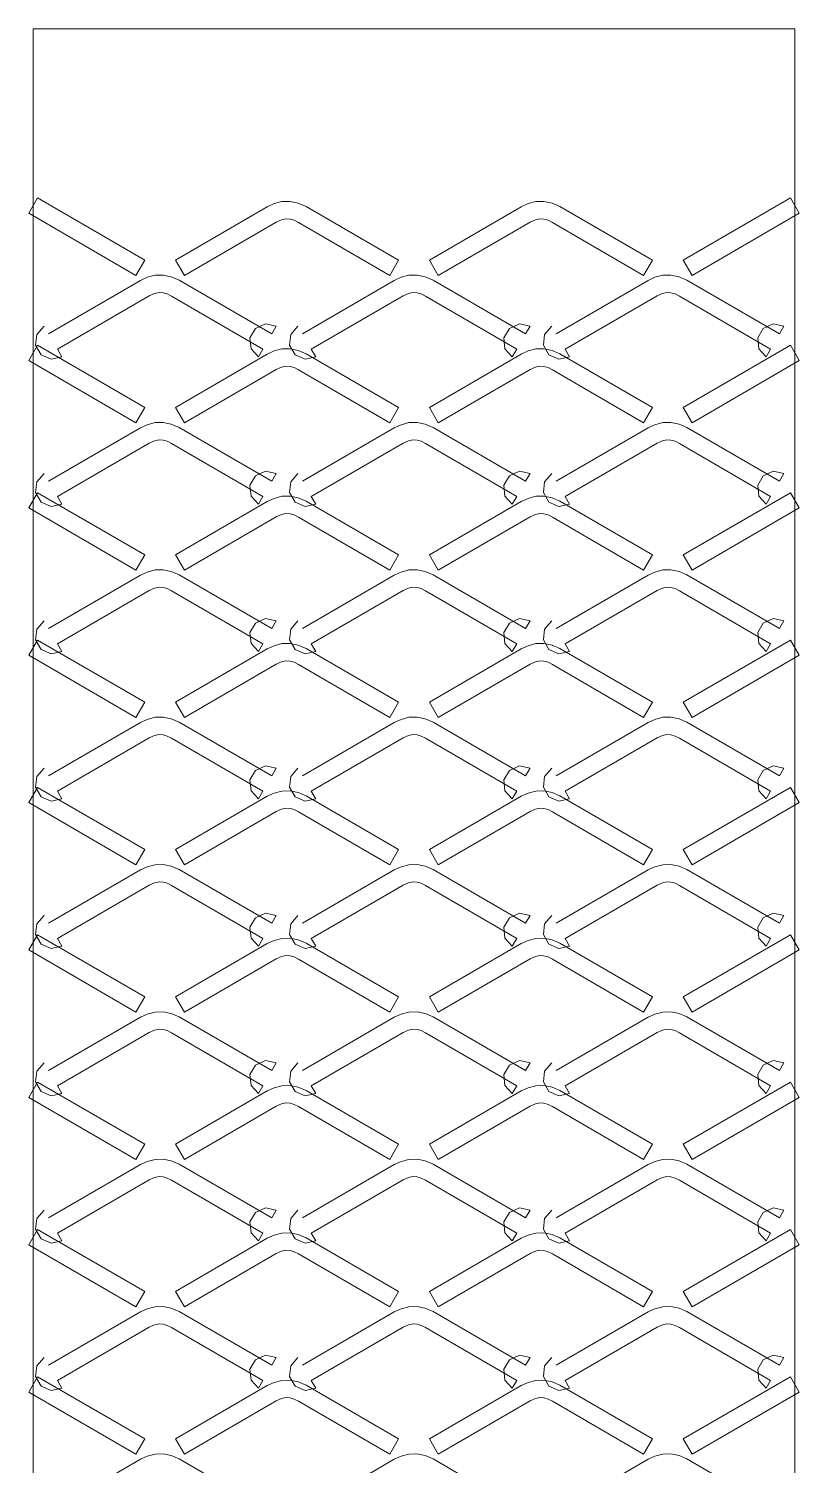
# Model space of a CAD drawing. Header units: metres. Extents: x 0 to 22, y 0 to 162.
# Drawn here: x -0.13 to 21.67, y 121.4 to 162 of the extents above; entities that cross this region are included whole.
import ezdxf

# ---------------------------------------------------------------- set-up
doc = ezdxf.new("R2010")
doc.units = ezdxf.units.M
doc.layers.add('TOP', color=1, linetype='Continuous', lineweight=0)

msp = doc.modelspace()

# ---------------------------------------------------------------- linework, layer by layer
at = {"layer": 'TOP'}
for p, q in [((-0.126, 156.784), (0.126, 157.216)), ((0.126, 157.216), (3.155, 155.457)), ((18.385, 155.457), (21.414, 157.216)), ((21.414, 157.216), (21.666, 156.784)), ((2.904, 155.025), (-0.126, 156.784)), ((4.025, 155.457), (6.622, 156.965)), ((6.622, 156.965), (6.815, 157.056)), ((6.815, 157.056), (7.037, 157.113)), ((7.037, 157.113), (7.266, 157.119)), ((7.266, 157.119), (7.496, 157.073)), ((7.496, 157.073), (7.718, 156.976)), ((7.718, 156.976), (10.335, 155.457)), ((11.205, 155.457), (13.802, 156.965)), ((13.802, 156.965), (13.995, 157.056)), ((13.995, 157.056), (14.217, 157.113)), ((14.217, 157.113), (14.446, 157.119)), ((14.446, 157.119), (14.676, 157.073)), ((14.676, 157.073), (14.898, 156.976)), ((14.898, 156.976), (17.515, 155.457)), ((21.666, 156.784), (18.636, 155.025)), ((6.873, 156.533), (4.276, 155.025)), ((7.026, 156.603), (6.873, 156.533)), ((7.15, 156.626), (7.026, 156.603)), ((7.266, 156.619), (7.15, 156.626)), ((7.383, 156.586), (7.266, 156.619)), ((7.507, 156.522), (7.383, 156.586)), ((10.084, 155.025), (7.507, 156.522)), ((14.053, 156.533), (11.456, 155.025)), ((14.206, 156.603), (14.053, 156.533)), ((14.33, 156.626), (14.206, 156.603)), ((14.446, 156.619), (14.33, 156.626)), ((14.563, 156.586), (14.446, 156.619)), ((14.687, 156.522), (14.563, 156.586)), ((17.264, 155.025), (14.687, 156.522)), ((3.155, 155.457), (2.904, 155.025)), ((4.276, 155.025), (4.025, 155.457)), ((10.335, 155.457), (10.084, 155.025)), ((11.456, 155.025), (11.205, 155.457)), ((17.515, 155.457), (17.264, 155.025)), ((18.636, 155.025), (18.385, 155.457)), ((0.435, 153.375), (3.032, 154.883)), ((3.032, 154.883), (3.225, 154.974)), ((3.225, 154.974), (3.447, 155.031)), ((3.447, 155.031), (3.676, 155.037)), ((3.676, 155.037), (3.906, 154.991)), ((3.906, 154.991), (4.128, 154.894)), ((4.128, 154.894), (6.745, 153.375)), ((7.615, 153.375), (10.212, 154.883)), ((10.212, 154.883), (10.405, 154.974)), ((10.405, 154.974), (10.627, 155.031)), ((10.627, 155.031), (10.856, 155.037)), ((10.856, 155.037), (11.086, 154.991)), ((11.086, 154.991), (11.308, 154.894)), ((11.308, 154.894), (13.925, 153.375)), ((14.795, 153.375), (17.392, 154.883)), ((17.392, 154.883), (17.585, 154.974)), ((17.585, 154.974), (17.807, 155.031)), ((17.807, 155.031), (18.036, 155.037)), ((18.036, 155.037), (18.266, 154.991)), ((18.266, 154.991), (18.488, 154.894)), ((18.488, 154.894), (21.105, 153.375)), ((3.283, 154.451), (0.686, 152.943)), ((3.436, 154.52), (3.283, 154.451)), ((3.56, 154.544), (3.436, 154.52)), ((3.676, 154.537), (3.56, 154.544)), ((3.793, 154.504), (3.676, 154.537)), ((3.917, 154.44), (3.793, 154.504)), ((6.494, 152.943), (3.917, 154.44)), ((10.463, 154.451), (7.866, 152.943)), ((10.616, 154.52), (10.463, 154.451)), ((10.74, 154.544), (10.616, 154.52)), ((10.856, 154.537), (10.74, 154.544)), ((10.973, 154.504), (10.856, 154.537)), ((11.097, 154.44), (10.973, 154.504)), ((13.674, 152.943), (11.097, 154.44)), ((17.643, 154.451), (15.046, 152.943)), ((17.796, 154.52), (17.643, 154.451)), ((17.92, 154.544), (17.796, 154.52)), ((18.036, 154.537), (17.92, 154.544)), ((18.153, 154.504), (18.036, 154.537)), ((18.277, 154.44), (18.153, 154.504)), ((20.854, 152.943), (18.277, 154.44)), ((0.103, 153.361), (0.309, 153.591)), ((6.286, 153.531), (6.131, 153.264)), ((6.569, 153.656), (6.286, 153.531)), ((6.871, 153.591), (6.569, 153.656)), ((6.745, 153.375), (6.871, 153.591)), ((7.283, 153.361), (7.489, 153.591)), ((13.466, 153.531), (13.311, 153.264)), ((13.749, 153.656), (13.466, 153.531)), ((14.051, 153.591), (13.749, 153.656)), ((13.925, 153.375), (14.051, 153.591)), ((14.463, 153.361), (14.669, 153.591)), ((20.646, 153.531), (20.491, 153.264)), ((20.929, 153.656), (20.646, 153.531)), ((21.231, 153.591), (20.929, 153.656)), ((21.105, 153.375), (21.231, 153.591)), ((0.071, 153.054), (0.103, 153.361)), ((6.131, 153.264), (6.163, 152.957)), ((7.251, 153.054), (7.283, 153.361)), ((13.311, 153.264), (13.343, 152.957)), ((14.431, 153.054), (14.463, 153.361)), ((20.491, 153.264), (20.523, 152.957)), ((-0.126, 152.619), (0.126, 153.052)), ((0.226, 152.787), (0.071, 153.054)), ((0.126, 153.052), (3.155, 151.293)), ((0.509, 152.662), (0.226, 152.787)), ((0.811, 152.727), (0.509, 152.662)), ((0.686, 152.943), (0.811, 152.727)), ((4.025, 151.293), (6.622, 152.801)), ((6.163, 152.957), (6.369, 152.727)), ((6.369, 152.727), (6.494, 152.943)), ((6.622, 152.801), (6.815, 152.892)), ((6.815, 152.892), (7.037, 152.949)), ((7.037, 152.949), (7.266, 152.955)), ((7.406, 152.787), (7.251, 153.054)), ((7.266, 152.955), (7.496, 152.908)), ((7.689, 152.662), (7.406, 152.787)), ((7.496, 152.908), (7.718, 152.811)), ((7.991, 152.727), (7.689, 152.662)), ((7.718, 152.811), (10.335, 151.293)), ((7.866, 152.943), (7.991, 152.727)), ((11.205, 151.293), (13.802, 152.801)), ((13.343, 152.957), (13.549, 152.727)), ((13.549, 152.727), (13.674, 152.943)), ((13.802, 152.801), (13.995, 152.892)), ((13.995, 152.892), (14.217, 152.949)), ((14.217, 152.949), (14.446, 152.955)), ((14.586, 152.787), (14.431, 153.054)), ((14.446, 152.955), (14.676, 152.908)), ((14.869, 152.662), (14.586, 152.787)), ((14.676, 152.908), (14.898, 152.811)), ((15.171, 152.727), (14.869, 152.662)), ((14.898, 152.811), (17.515, 151.293)), ((15.046, 152.943), (15.171, 152.727)), ((18.385, 151.293), (21.414, 153.052)), ((20.523, 152.957), (20.729, 152.727)), ((20.729, 152.727), (20.854, 152.943)), ((21.414, 153.052), (21.666, 152.619)), ((2.904, 150.861), (-0.126, 152.619)), ((6.873, 152.368), (4.276, 150.861)), ((7.026, 152.438), (6.873, 152.368)), ((7.15, 152.462), (7.026, 152.438)), ((7.266, 152.455), (7.15, 152.462)), ((7.383, 152.421), (7.266, 152.455)), ((7.507, 152.358), (7.383, 152.421)), ((10.084, 150.861), (7.507, 152.358)), ((14.053, 152.368), (11.456, 150.861)), ((14.206, 152.438), (14.053, 152.368)), ((14.33, 152.462), (14.206, 152.438)), ((14.446, 152.455), (14.33, 152.462)), ((14.563, 152.421), (14.446, 152.455)), ((14.687, 152.358), (14.563, 152.421)), ((17.264, 150.861), (14.687, 152.358)), ((21.666, 152.619), (18.636, 150.861)), ((3.155, 151.293), (2.904, 150.861)), ((4.276, 150.861), (4.025, 151.293)), ((10.335, 151.293), (10.084, 150.861)), ((11.456, 150.861), (11.205, 151.293)), ((17.515, 151.293), (17.264, 150.861)), ((18.636, 150.861), (18.385, 151.293)), ((0.435, 149.211), (3.032, 150.719)), ((3.032, 150.719), (3.225, 150.809)), ((3.225, 150.809), (3.447, 150.866)), ((3.447, 150.866), (3.676, 150.873)), ((3.676, 150.873), (3.906, 150.826)), ((3.906, 150.826), (4.128, 150.729)), ((4.128, 150.729), (6.745, 149.211)), ((7.615, 149.211), (10.212, 150.719)), ((10.212, 150.719), (10.405, 150.809)), ((10.405, 150.809), (10.627, 150.866)), ((10.627, 150.866), (10.856, 150.873)), ((10.856, 150.873), (11.086, 150.826)), ((11.086, 150.826), (11.308, 150.729)), ((11.308, 150.729), (13.925, 149.211)), ((14.795, 149.211), (17.392, 150.719)), ((17.392, 150.719), (17.585, 150.809)), ((17.585, 150.809), (17.807, 150.866)), ((17.807, 150.866), (18.036, 150.873)), ((18.036, 150.873), (18.266, 150.826)), ((18.266, 150.826), (18.488, 150.729)), ((18.488, 150.729), (21.105, 149.211)), ((3.283, 150.286), (0.686, 148.778)), ((3.436, 150.356), (3.283, 150.286)), ((3.56, 150.379), (3.436, 150.356)), ((3.676, 150.373), (3.56, 150.379)), ((3.793, 150.339), (3.676, 150.373)), ((3.917, 150.276), (3.793, 150.339)), ((6.494, 148.778), (3.917, 150.276)), ((10.463, 150.286), (7.866, 148.778)), ((10.616, 150.356), (10.463, 150.286)), ((10.74, 150.379), (10.616, 150.356)), ((10.856, 150.373), (10.74, 150.379)), ((10.973, 150.339), (10.856, 150.373)), ((11.097, 150.276), (10.973, 150.339)), ((13.674, 148.778), (11.097, 150.276)), ((17.643, 150.286), (15.046, 148.778)), ((17.796, 150.356), (17.643, 150.286)), ((17.92, 150.379), (17.796, 150.356)), ((18.036, 150.373), (17.92, 150.379)), ((18.153, 150.339), (18.036, 150.373)), ((18.277, 150.276), (18.153, 150.339)), ((20.854, 148.778), (18.277, 150.276)), ((0.103, 149.197), (0.309, 149.427)), ((6.569, 149.492), (6.286, 149.367)), ((6.871, 149.427), (6.569, 149.492)), ((6.745, 149.211), (6.871, 149.427)), ((7.283, 149.197), (7.489, 149.427)), ((13.749, 149.492), (13.466, 149.367)), ((14.051, 149.427), (13.749, 149.492)), ((13.925, 149.211), (14.051, 149.427)), ((14.463, 149.197), (14.669, 149.427)), ((20.929, 149.492), (20.646, 149.367)), ((21.231, 149.427), (20.929, 149.492)), ((21.105, 149.211), (21.231, 149.427)), ((0.071, 148.889), (0.103, 149.197)), ((6.286, 149.367), (6.131, 149.1)), ((6.131, 149.1), (6.163, 148.792)), ((7.251, 148.889), (7.283, 149.197)), ((13.466, 149.367), (13.311, 149.1)), ((13.311, 149.1), (13.343, 148.792)), ((14.431, 148.889), (14.463, 149.197)), ((20.646, 149.367), (20.491, 149.1)), ((20.491, 149.1), (20.523, 148.792)), ((-0.126, 148.455), (0.126, 148.887)), ((0.226, 148.622), (0.071, 148.889)), ((0.126, 148.887), (3.155, 147.129)), ((0.509, 148.497), (0.226, 148.622)), ((0.686, 148.778), (0.811, 148.562)), ((4.025, 147.129), (6.622, 148.636)), ((6.163, 148.792), (6.369, 148.562)), ((6.369, 148.562), (6.494, 148.778)), ((6.622, 148.636), (6.815, 148.727)), ((6.815, 148.727), (7.037, 148.784)), ((7.037, 148.784), (7.266, 148.791)), ((7.406, 148.622), (7.251, 148.889)), ((7.266, 148.791), (7.496, 148.744)), ((7.689, 148.497), (7.406, 148.622)), ((7.496, 148.744), (7.718, 148.647)), ((7.718, 148.647), (10.335, 147.129)), ((7.866, 148.778), (7.991, 148.562)), ((11.205, 147.129), (13.802, 148.636)), ((13.343, 148.792), (13.549, 148.562)), ((13.549, 148.562), (13.674, 148.778)), ((13.802, 148.636), (13.995, 148.727)), ((13.995, 148.727), (14.217, 148.784)), ((14.217, 148.784), (14.446, 148.791)), ((14.586, 148.622), (14.431, 148.889)), ((14.446, 148.791), (14.676, 148.744)), ((14.869, 148.497), (14.586, 148.622)), ((14.676, 148.744), (14.898, 148.647)), ((14.898, 148.647), (17.515, 147.129)), ((15.046, 148.778), (15.171, 148.562)), ((18.385, 147.129), (21.414, 148.887)), ((20.523, 148.792), (20.729, 148.562)), ((20.729, 148.562), (20.854, 148.778)), ((21.414, 148.887), (21.666, 148.455)), ((2.904, 146.696), (-0.126, 148.455)), ((0.811, 148.562), (0.509, 148.497)), ((6.873, 148.204), (4.276, 146.696)), ((7.026, 148.274), (6.873, 148.204)), ((7.15, 148.297), (7.026, 148.274)), ((7.266, 148.291), (7.15, 148.297)), ((7.383, 148.257), (7.266, 148.291)), ((7.507, 148.193), (7.383, 148.257)), ((7.991, 148.562), (7.689, 148.497)), ((14.053, 148.204), (11.456, 146.696)), ((14.206, 148.274), (14.053, 148.204)), ((14.33, 148.297), (14.206, 148.274)), ((14.446, 148.291), (14.33, 148.297)), ((14.563, 148.257), (14.446, 148.291)), ((14.687, 148.193), (14.563, 148.257)), ((15.171, 148.562), (14.869, 148.497)), ((21.666, 148.455), (18.636, 146.696)), ((10.084, 146.696), (7.507, 148.193)), ((17.264, 146.696), (14.687, 148.193)), ((3.155, 147.129), (2.904, 146.696)), ((4.276, 146.696), (4.025, 147.129)), ((10.335, 147.129), (10.084, 146.696)), ((11.456, 146.696), (11.205, 147.129)), ((17.515, 147.129), (17.264, 146.696)), ((18.636, 146.696), (18.385, 147.129)), ((3.032, 146.554), (3.225, 146.645)), ((3.225, 146.645), (3.447, 146.702)), ((3.447, 146.702), (3.676, 146.709)), ((3.676, 146.709), (3.906, 146.662)), ((3.906, 146.662), (4.128, 146.565)), ((10.212, 146.554), (10.405, 146.645)), ((10.405, 146.645), (10.627, 146.702)), ((10.627, 146.702), (10.856, 146.709)), ((10.856, 146.709), (11.086, 146.662)), ((11.086, 146.662), (11.308, 146.565)), ((17.392, 146.554), (17.585, 146.645)), ((17.585, 146.645), (17.807, 146.702)), ((17.807, 146.702), (18.036, 146.709)), ((18.036, 146.709), (18.266, 146.662)), ((18.266, 146.662), (18.488, 146.565)), ((0.435, 145.046), (3.032, 146.554)), ((3.436, 146.192), (3.283, 146.122)), ((3.56, 146.215), (3.436, 146.192)), ((3.676, 146.209), (3.56, 146.215)), ((3.793, 146.175), (3.676, 146.209)), ((3.917, 146.111), (3.793, 146.175)), ((4.128, 146.565), (6.745, 145.046)), ((7.615, 145.046), (10.212, 146.554)), ((10.616, 146.192), (10.463, 146.122)), ((10.74, 146.215), (10.616, 146.192)), ((10.856, 146.209), (10.74, 146.215)), ((10.973, 146.175), (10.856, 146.209)), ((11.097, 146.111), (10.973, 146.175)), ((11.308, 146.565), (13.925, 145.046)), ((14.795, 145.046), (17.392, 146.554)), ((17.796, 146.192), (17.643, 146.122)), ((17.92, 146.215), (17.796, 146.192)), ((18.036, 146.209), (17.92, 146.215)), ((18.153, 146.175), (18.036, 146.209)), ((18.277, 146.111), (18.153, 146.175)), ((18.488, 146.565), (21.105, 145.046)), ((3.283, 146.122), (0.686, 144.614)), ((6.494, 144.614), (3.917, 146.111)), ((10.463, 146.122), (7.866, 144.614)), ((13.674, 144.614), (11.097, 146.111)), ((17.643, 146.122), (15.046, 144.614)), ((20.854, 144.614), (18.277, 146.111)), ((0.071, 144.725), (0.103, 145.032)), ((0.103, 145.032), (0.309, 145.263)), ((6.286, 145.203), (6.131, 144.935)), ((6.569, 145.328), (6.286, 145.203)), ((6.871, 145.263), (6.569, 145.328)), ((6.745, 145.046), (6.871, 145.263)), ((7.251, 144.725), (7.283, 145.032)), ((7.283, 145.032), (7.489, 145.263)), ((13.466, 145.203), (13.311, 144.935)), ((13.749, 145.328), (13.466, 145.203)), ((14.051, 145.263), (13.749, 145.328)), ((13.925, 145.046), (14.051, 145.263)), ((14.431, 144.725), (14.463, 145.032)), ((14.463, 145.032), (14.669, 145.263)), ((20.646, 145.203), (20.491, 144.935)), ((20.929, 145.328), (20.646, 145.203)), ((21.231, 145.263), (20.929, 145.328)), ((21.105, 145.046), (21.231, 145.263)), ((-0.126, 144.291), (0.126, 144.723)), ((0.226, 144.458), (0.071, 144.725)), ((0.126, 144.723), (3.155, 142.964)), ((0.686, 144.614), (0.811, 144.398)), ((6.131, 144.935), (6.163, 144.628)), ((6.163, 144.628), (6.369, 144.398)), ((6.369, 144.398), (6.494, 144.614)), ((6.622, 144.472), (6.815, 144.563)), ((6.815, 144.563), (7.037, 144.62)), ((7.037, 144.62), (7.266, 144.626)), ((7.406, 144.458), (7.251, 144.725)), ((7.266, 144.626), (7.496, 144.58)), ((7.496, 144.58), (7.718, 144.483)), ((7.866, 144.614), (7.991, 144.398)), ((13.311, 144.935), (13.343, 144.628)), ((13.343, 144.628), (13.549, 144.398)), ((13.549, 144.398), (13.674, 144.614)), ((13.802, 144.472), (13.995, 144.563)), ((13.995, 144.563), (14.217, 144.62)), ((14.217, 144.62), (14.446, 144.626)), ((14.586, 144.458), (14.431, 144.725)), ((14.446, 144.626), (14.676, 144.58)), ((14.676, 144.58), (14.898, 144.483)), ((15.046, 144.614), (15.171, 144.398)), ((18.385, 142.964), (21.414, 144.723)), ((20.491, 144.935), (20.523, 144.628)), ((20.523, 144.628), (20.729, 144.398)), ((20.729, 144.398), (20.854, 144.614)), ((21.414, 144.723), (21.666, 144.291)), ((2.904, 142.532), (-0.126, 144.291)), ((0.509, 144.333), (0.226, 144.458)), ((0.811, 144.398), (0.509, 144.333)), ((4.025, 142.964), (6.622, 144.472)), ((7.689, 144.333), (7.406, 144.458)), ((7.991, 144.398), (7.689, 144.333)), ((7.718, 144.483), (10.335, 142.964)), ((11.205, 142.964), (13.802, 144.472)), ((14.869, 144.333), (14.586, 144.458)), ((15.171, 144.398), (14.869, 144.333)), ((14.898, 144.483), (17.515, 142.964)), ((21.666, 144.291), (18.636, 142.532)), ((6.873, 144.04), (4.276, 142.532)), ((7.026, 144.109), (6.873, 144.04)), ((7.15, 144.133), (7.026, 144.109)), ((7.266, 144.126), (7.15, 144.133)), ((7.383, 144.093), (7.266, 144.126)), ((7.507, 144.029), (7.383, 144.093)), ((10.084, 142.532), (7.507, 144.029)), ((14.053, 144.04), (11.456, 142.532)), ((14.206, 144.109), (14.053, 144.04)), ((14.33, 144.133), (14.206, 144.109)), ((14.446, 144.126), (14.33, 144.133)), ((14.563, 144.093), (14.446, 144.126)), ((14.687, 144.029), (14.563, 144.093)), ((17.264, 142.532), (14.687, 144.029)), ((3.155, 142.964), (2.904, 142.532)), ((4.276, 142.532), (4.025, 142.964)), ((10.335, 142.964), (10.084, 142.532)), ((11.456, 142.532), (11.205, 142.964)), ((17.515, 142.964), (17.264, 142.532)), ((18.636, 142.532), (18.385, 142.964)), ((3.225, 142.481), (3.447, 142.538)), ((3.447, 142.538), (3.676, 142.544)), ((3.676, 142.544), (3.906, 142.497)), ((10.405, 142.481), (10.627, 142.538)), ((10.627, 142.538), (10.856, 142.544)), ((10.856, 142.544), (11.086, 142.497)), ((17.585, 142.481), (17.807, 142.538)), ((17.807, 142.538), (18.036, 142.544)), ((18.036, 142.544), (18.266, 142.497)), ((0.435, 140.882), (3.032, 142.39)), ((3.032, 142.39), (3.225, 142.481)), ((3.906, 142.497), (4.128, 142.4)), ((4.128, 142.4), (6.745, 140.882)), ((7.615, 140.882), (10.212, 142.39)), ((10.212, 142.39), (10.405, 142.481)), ((11.086, 142.497), (11.308, 142.4)), ((11.308, 142.4), (13.925, 140.882)), ((14.795, 140.882), (17.392, 142.39)), ((17.392, 142.39), (17.585, 142.481)), ((18.266, 142.497), (18.488, 142.4)), ((18.488, 142.4), (21.105, 140.882)), ((3.283, 141.957), (0.686, 140.45)), ((3.436, 142.027), (3.283, 141.957)), ((3.56, 142.051), (3.436, 142.027)), ((3.676, 142.044), (3.56, 142.051)), ((3.793, 142.01), (3.676, 142.044)), ((3.917, 141.947), (3.793, 142.01)), ((6.494, 140.45), (3.917, 141.947)), ((10.463, 141.957), (7.866, 140.45)), ((10.616, 142.027), (10.463, 141.957)), ((10.74, 142.051), (10.616, 142.027)), ((10.856, 142.044), (10.74, 142.051)), ((10.973, 142.01), (10.856, 142.044)), ((11.097, 141.947), (10.973, 142.01)), ((13.674, 140.45), (11.097, 141.947)), ((17.643, 141.957), (15.046, 140.45)), ((17.796, 142.027), (17.643, 141.957)), ((17.92, 142.051), (17.796, 142.027)), ((18.036, 142.044), (17.92, 142.051)), ((18.153, 142.01), (18.036, 142.044)), ((18.277, 141.947), (18.153, 142.01)), ((20.854, 140.45), (18.277, 141.947)), ((0.103, 140.868), (0.309, 141.098)), ((6.286, 141.038), (6.131, 140.771)), ((6.569, 141.163), (6.286, 141.038)), ((6.871, 141.098), (6.569, 141.163)), ((6.745, 140.882), (6.871, 141.098)), ((7.283, 140.868), (7.489, 141.098)), ((13.466, 141.038), (13.311, 140.771)), ((13.749, 141.163), (13.466, 141.038)), ((14.051, 141.098), (13.749, 141.163)), ((13.925, 140.882), (14.051, 141.098)), ((14.463, 140.868), (14.669, 141.098)), ((20.646, 141.038), (20.491, 140.771)), ((20.929, 141.163), (20.646, 141.038)), ((21.231, 141.098), (20.929, 141.163)), ((21.105, 140.882), (21.231, 141.098)), ((-0.126, 140.126), (0.126, 140.559)), ((0.071, 140.561), (0.103, 140.868)), ((0.226, 140.293), (0.071, 140.561)), ((0.126, 140.559), (3.155, 138.8)), ((6.131, 140.771), (6.163, 140.464)), ((7.251, 140.561), (7.283, 140.868)), ((7.406, 140.293), (7.251, 140.561)), ((13.311, 140.771), (13.343, 140.464)), ((14.431, 140.561), (14.463, 140.868)), ((14.586, 140.293), (14.431, 140.561)), ((18.385, 138.8), (21.414, 140.559)), ((20.491, 140.771), (20.523, 140.464)), ((21.414, 140.559), (21.666, 140.126)), ((2.904, 138.367), (-0.126, 140.126)), ((0.509, 140.168), (0.226, 140.293)), ((0.811, 140.233), (0.509, 140.168)), ((0.686, 140.45), (0.811, 140.233)), ((4.025, 138.8), (6.622, 140.308)), ((6.163, 140.464), (6.369, 140.233)), ((6.369, 140.233), (6.494, 140.45)), ((6.622, 140.308), (6.815, 140.399)), ((6.815, 140.399), (7.037, 140.455)), ((7.037, 140.455), (7.266, 140.462)), ((7.266, 140.462), (7.496, 140.415)), ((7.689, 140.168), (7.406, 140.293)), ((7.496, 140.415), (7.718, 140.318)), ((7.991, 140.233), (7.689, 140.168)), ((7.718, 140.318), (10.335, 138.8)), ((7.866, 140.45), (7.991, 140.233)), ((11.205, 138.8), (13.802, 140.308)), ((13.343, 140.464), (13.549, 140.233)), ((13.549, 140.233), (13.674, 140.45)), ((13.802, 140.308), (13.995, 140.399)), ((13.995, 140.399), (14.217, 140.455)), ((14.217, 140.455), (14.446, 140.462)), ((14.446, 140.462), (14.676, 140.415)), ((14.869, 140.168), (14.586, 140.293)), ((14.676, 140.415), (14.898, 140.318)), ((15.171, 140.233), (14.869, 140.168)), ((14.898, 140.318), (17.515, 138.8)), ((15.046, 140.45), (15.171, 140.233)), ((21.666, 140.126), (18.636, 138.367)), ((20.523, 140.464), (20.729, 140.233)), ((20.729, 140.233), (20.854, 140.45)), ((6.873, 139.875), (4.276, 138.367)), ((7.026, 139.945), (6.873, 139.875)), ((7.15, 139.968), (7.026, 139.945)), ((7.266, 139.962), (7.15, 139.968)), ((7.383, 139.928), (7.266, 139.962)), ((7.507, 139.865), (7.383, 139.928)), ((10.084, 138.367), (7.507, 139.865)), ((14.053, 139.875), (11.456, 138.367)), ((14.206, 139.945), (14.053, 139.875)), ((14.33, 139.968), (14.206, 139.945)), ((14.446, 139.962), (14.33, 139.968)), ((14.563, 139.928), (14.446, 139.962)), ((14.687, 139.865), (14.563, 139.928)), ((17.264, 138.367), (14.687, 139.865)), ((3.155, 138.8), (2.904, 138.367)), ((4.276, 138.367), (4.025, 138.8)), ((10.335, 138.8), (10.084, 138.367)), ((11.456, 138.367), (11.205, 138.8)), ((17.515, 138.8), (17.264, 138.367)), ((18.636, 138.367), (18.385, 138.8)), ((0.435, 136.718), (3.032, 138.225)), ((3.032, 138.225), (3.225, 138.316)), ((3.225, 138.316), (3.447, 138.373)), ((3.447, 138.373), (3.676, 138.38)), ((3.676, 138.38), (3.906, 138.333)), ((3.906, 138.333), (4.128, 138.236)), ((4.128, 138.236), (6.745, 136.718)), ((7.615, 136.718), (10.212, 138.225)), ((10.212, 138.225), (10.405, 138.316)), ((10.405, 138.316), (10.627, 138.373)), ((10.627, 138.373), (10.856, 138.38)), ((10.856, 138.38), (11.086, 138.333)), ((11.086, 138.333), (11.308, 138.236)), ((11.308, 138.236), (13.925, 136.718)), ((14.795, 136.718), (17.392, 138.225)), ((17.392, 138.225), (17.585, 138.316)), ((17.585, 138.316), (17.807, 138.373)), ((17.807, 138.373), (18.036, 138.38)), ((18.036, 138.38), (18.266, 138.333)), ((18.266, 138.333), (18.488, 138.236)), ((18.488, 138.236), (21.105, 136.718)), ((3.283, 137.793), (0.686, 136.285)), ((3.436, 137.863), (3.283, 137.793)), ((3.56, 137.886), (3.436, 137.863)), ((3.676, 137.88), (3.56, 137.886)), ((3.793, 137.846), (3.676, 137.88)), ((3.917, 137.783), (3.793, 137.846)), ((6.494, 136.285), (3.917, 137.783)), ((10.463, 137.793), (7.866, 136.285)), ((10.616, 137.863), (10.463, 137.793)), ((10.74, 137.886), (10.616, 137.863)), ((10.856, 137.88), (10.74, 137.886)), ((10.973, 137.846), (10.856, 137.88)), ((11.097, 137.783), (10.973, 137.846)), ((13.674, 136.285), (11.097, 137.783)), ((17.643, 137.793), (15.046, 136.285)), ((17.796, 137.863), (17.643, 137.793)), ((17.92, 137.886), (17.796, 137.863)), ((18.036, 137.88), (17.92, 137.886)), ((18.153, 137.846), (18.036, 137.88)), ((18.277, 137.783), (18.153, 137.846)), ((20.854, 136.285), (18.277, 137.783)), ((0.103, 136.704), (0.309, 136.934)), ((6.286, 136.874), (6.131, 136.607)), ((6.569, 136.999), (6.286, 136.874)), ((6.871, 136.934), (6.569, 136.999)), ((6.745, 136.718), (6.871, 136.934)), ((7.283, 136.704), (7.489, 136.934)), ((13.466, 136.874), (13.311, 136.607)), ((13.749, 136.999), (13.466, 136.874)), ((14.051, 136.934), (13.749, 136.999)), ((13.925, 136.718), (14.051, 136.934)), ((14.463, 136.704), (14.669, 136.934)), ((20.646, 136.874), (20.491, 136.607)), ((20.929, 136.999), (20.646, 136.874)), ((21.231, 136.934), (20.929, 136.999)), ((21.105, 136.718), (21.231, 136.934)), ((0.071, 136.396), (0.103, 136.704)), ((6.131, 136.607), (6.163, 136.299)), ((7.251, 136.396), (7.283, 136.704)), ((13.311, 136.607), (13.343, 136.299)), ((14.431, 136.396), (14.463, 136.704)), ((20.491, 136.607), (20.523, 136.299)), ((-0.126, 135.962), (0.126, 136.394)), ((0.226, 136.129), (0.071, 136.396)), ((0.126, 136.394), (3.155, 134.635)), ((0.509, 136.004), (0.226, 136.129)), ((0.811, 136.069), (0.509, 136.004)), ((0.686, 136.285), (0.811, 136.069)), ((4.025, 134.635), (6.622, 136.143)), ((6.163, 136.299), (6.369, 136.069)), ((6.369, 136.069), (6.494, 136.285)), ((6.622, 136.143), (6.815, 136.234)), ((6.815, 136.234), (7.037, 136.291)), ((7.037, 136.291), (7.266, 136.298)), ((7.406, 136.129), (7.251, 136.396)), ((7.266, 136.298), (7.496, 136.251)), ((7.689, 136.004), (7.406, 136.129)), ((7.496, 136.251), (7.718, 136.154)), ((7.991, 136.069), (7.689, 136.004)), ((7.718, 136.154), (10.335, 134.635)), ((7.866, 136.285), (7.991, 136.069)), ((11.205, 134.635), (13.802, 136.143)), ((13.343, 136.299), (13.549, 136.069)), ((13.549, 136.069), (13.674, 136.285)), ((13.802, 136.143), (13.995, 136.234)), ((13.995, 136.234), (14.217, 136.291)), ((14.217, 136.291), (14.446, 136.298)), ((14.586, 136.129), (14.431, 136.396)), ((14.446, 136.298), (14.676, 136.251)), ((14.869, 136.004), (14.586, 136.129)), ((14.676, 136.251), (14.898, 136.154)), ((15.171, 136.069), (14.869, 136.004)), ((14.898, 136.154), (17.515, 134.635)), ((15.046, 136.285), (15.171, 136.069)), ((18.385, 134.635), (21.414, 136.394)), ((20.523, 136.299), (20.729, 136.069)), ((20.729, 136.069), (20.854, 136.285)), ((21.414, 136.394), (21.666, 135.962)), ((2.904, 134.203), (-0.126, 135.962)), ((6.873, 135.711), (4.276, 134.203)), ((7.026, 135.781), (6.873, 135.711)), ((7.15, 135.804), (7.026, 135.781)), ((7.266, 135.798), (7.15, 135.804)), ((7.383, 135.764), (7.266, 135.798)), ((7.507, 135.7), (7.383, 135.764)), ((10.084, 134.203), (7.507, 135.7)), ((14.053, 135.711), (11.456, 134.203)), ((14.206, 135.781), (14.053, 135.711)), ((14.33, 135.804), (14.206, 135.781)), ((14.446, 135.798), (14.33, 135.804)), ((14.563, 135.764), (14.446, 135.798)), ((14.687, 135.7), (14.563, 135.764)), ((17.264, 134.203), (14.687, 135.7)), ((21.666, 135.962), (18.636, 134.203)), ((3.155, 134.635), (2.904, 134.203)), ((4.276, 134.203), (4.025, 134.635)), ((10.335, 134.635), (10.084, 134.203)), ((11.456, 134.203), (11.205, 134.635)), ((17.515, 134.635), (17.264, 134.203)), ((18.636, 134.203), (18.385, 134.635)), ((0.435, 132.553), (3.032, 134.061)), ((3.032, 134.061), (3.225, 134.152)), ((3.225, 134.152), (3.447, 134.209)), ((3.447, 134.209), (3.676, 134.215)), ((3.676, 134.215), (3.906, 134.169)), ((3.906, 134.169), (4.128, 134.072)), ((4.128, 134.072), (6.745, 132.553)), ((7.615, 132.553), (10.212, 134.061)), ((10.212, 134.061), (10.405, 134.152)), ((10.405, 134.152), (10.627, 134.209)), ((10.627, 134.209), (10.856, 134.215)), ((10.856, 134.215), (11.086, 134.169)), ((11.086, 134.169), (11.308, 134.072)), ((11.308, 134.072), (13.925, 132.553)), ((14.795, 132.553), (17.392, 134.061)), ((17.392, 134.061), (17.585, 134.152)), ((17.585, 134.152), (17.807, 134.209)), ((17.807, 134.209), (18.036, 134.215)), ((18.036, 134.215), (18.266, 134.169)), ((18.266, 134.169), (18.488, 134.072)), ((18.488, 134.072), (21.105, 132.553)), ((3.283, 133.629), (0.686, 132.121)), ((3.436, 133.698), (3.283, 133.629)), ((3.56, 133.722), (3.436, 133.698)), ((3.676, 133.715), (3.56, 133.722)), ((3.793, 133.682), (3.676, 133.715)), ((3.917, 133.618), (3.793, 133.682)), ((6.494, 132.121), (3.917, 133.618)), ((10.463, 133.629), (7.866, 132.121)), ((10.616, 133.698), (10.463, 133.629)), ((10.74, 133.722), (10.616, 133.698)), ((10.856, 133.715), (10.74, 133.722)), ((10.973, 133.682), (10.856, 133.715)), ((11.097, 133.618), (10.973, 133.682)), ((13.674, 132.121), (11.097, 133.618)), ((17.643, 133.629), (15.046, 132.121)), ((17.796, 133.698), (17.643, 133.629)), ((17.92, 133.722), (17.796, 133.698)), ((18.036, 133.715), (17.92, 133.722)), ((18.153, 133.682), (18.036, 133.715)), ((18.277, 133.618), (18.153, 133.682)), ((20.854, 132.121), (18.277, 133.618)), ((0.103, 132.539), (0.309, 132.769)), ((6.569, 132.834), (6.286, 132.709)), ((6.871, 132.769), (6.569, 132.834)), ((6.745, 132.553), (6.871, 132.769)), ((7.283, 132.539), (7.489, 132.769)), ((13.749, 132.834), (13.466, 132.709)), ((14.051, 132.769), (13.749, 132.834)), ((13.925, 132.553), (14.051, 132.769)), ((14.463, 132.539), (14.669, 132.769)), ((20.929, 132.834), (20.646, 132.709)), ((21.231, 132.769), (20.929, 132.834)), ((21.105, 132.553), (21.231, 132.769)), ((0.071, 132.232), (0.103, 132.539)), ((6.286, 132.709), (6.131, 132.442)), ((6.131, 132.442), (6.163, 132.135)), ((7.251, 132.232), (7.283, 132.539)), ((13.466, 132.709), (13.311, 132.442)), ((13.311, 132.442), (13.343, 132.135)), ((14.431, 132.232), (14.463, 132.539)), ((20.646, 132.709), (20.491, 132.442)), ((20.491, 132.442), (20.523, 132.135)), ((-0.126, 131.797), (0.126, 132.23)), ((0.226, 131.965), (0.071, 132.232)), ((0.126, 132.23), (3.155, 130.471)), ((0.509, 131.84), (0.226, 131.965)), ((0.686, 132.121), (0.811, 131.905)), ((4.025, 130.471), (6.622, 131.979)), ((6.163, 132.135), (6.369, 131.905)), ((6.369, 131.905), (6.494, 132.121)), ((6.622, 131.979), (6.815, 132.07)), ((6.815, 132.07), (7.037, 132.127)), ((7.037, 132.127), (7.266, 132.133)), ((7.406, 131.965), (7.251, 132.232)), ((7.266, 132.133), (7.496, 132.087)), ((7.689, 131.84), (7.406, 131.965)), ((7.496, 132.087), (7.718, 131.989)), ((7.718, 131.989), (10.335, 130.471)), ((7.866, 132.121), (7.991, 131.905)), ((11.205, 130.471), (13.802, 131.979)), ((13.343, 132.135), (13.549, 131.905)), ((13.549, 131.905), (13.674, 132.121)), ((13.802, 131.979), (13.995, 132.07)), ((13.995, 132.07), (14.217, 132.127)), ((14.217, 132.127), (14.446, 132.133)), ((14.586, 131.965), (14.431, 132.232)), ((14.446, 132.133), (14.676, 132.087)), ((14.869, 131.84), (14.586, 131.965)), ((14.676, 132.087), (14.898, 131.989)), ((14.898, 131.989), (17.515, 130.471)), ((15.046, 132.121), (15.171, 131.905)), ((18.385, 130.471), (21.414, 132.23)), ((20.523, 132.135), (20.729, 131.905)), ((20.729, 131.905), (20.854, 132.121)), ((21.414, 132.23), (21.666, 131.797)), ((2.904, 130.039), (-0.126, 131.797)), ((0.811, 131.905), (0.509, 131.84)), ((7.026, 131.616), (6.873, 131.546)), ((7.15, 131.64), (7.026, 131.616)), ((7.266, 131.633), (7.15, 131.64)), ((7.383, 131.599), (7.266, 131.633)), ((7.507, 131.536), (7.383, 131.599)), ((7.991, 131.905), (7.689, 131.84)), ((14.206, 131.616), (14.053, 131.546)), ((14.33, 131.64), (14.206, 131.616)), ((14.446, 131.633), (14.33, 131.64)), ((14.563, 131.599), (14.446, 131.633)), ((14.687, 131.536), (14.563, 131.599)), ((15.171, 131.905), (14.869, 131.84)), ((21.666, 131.797), (18.636, 130.039)), ((6.873, 131.546), (4.276, 130.039)), ((10.084, 130.039), (7.507, 131.536)), ((14.053, 131.546), (11.456, 130.039)), ((17.264, 130.039), (14.687, 131.536)), ((3.155, 130.471), (2.904, 130.039)), ((4.276, 130.039), (4.025, 130.471)), ((10.335, 130.471), (10.084, 130.039)), ((11.456, 130.039), (11.205, 130.471)), ((17.515, 130.471), (17.264, 130.039)), ((18.636, 130.039), (18.385, 130.471)), ((3.032, 129.897), (3.225, 129.988)), ((3.225, 129.988), (3.447, 130.044)), ((3.447, 130.044), (3.676, 130.051)), ((3.676, 130.051), (3.906, 130.004)), ((3.906, 130.004), (4.128, 129.907)), ((10.212, 129.897), (10.405, 129.988)), ((10.405, 129.988), (10.627, 130.044)), ((10.627, 130.044), (10.856, 130.051)), ((10.856, 130.051), (11.086, 130.004)), ((11.086, 130.004), (11.308, 129.907)), ((17.392, 129.897), (17.585, 129.988)), ((17.585, 129.988), (17.807, 130.044)), ((17.807, 130.044), (18.036, 130.051)), ((18.036, 130.051), (18.266, 130.004)), ((18.266, 130.004), (18.488, 129.907)), ((0.435, 128.389), (3.032, 129.897)), ((3.436, 129.534), (3.283, 129.464)), ((3.56, 129.557), (3.436, 129.534)), ((3.676, 129.551), (3.56, 129.557)), ((3.793, 129.517), (3.676, 129.551)), ((4.128, 129.907), (6.745, 128.389)), ((7.615, 128.389), (10.212, 129.897)), ((10.616, 129.534), (10.463, 129.464)), ((10.74, 129.557), (10.616, 129.534)), ((10.856, 129.551), (10.74, 129.557)), ((10.973, 129.517), (10.856, 129.551)), ((11.308, 129.907), (13.925, 128.389)), ((14.795, 128.389), (17.392, 129.897)), ((17.796, 129.534), (17.643, 129.464)), ((17.92, 129.557), (17.796, 129.534)), ((18.036, 129.551), (17.92, 129.557)), ((18.153, 129.517), (18.036, 129.551)), ((18.488, 129.907), (21.105, 128.389)), ((3.283, 129.464), (0.686, 127.956)), ((3.917, 129.454), (3.793, 129.517)), ((6.494, 127.956), (3.917, 129.454)), ((10.463, 129.464), (7.866, 127.956)), ((11.097, 129.454), (10.973, 129.517)), ((13.674, 127.956), (11.097, 129.454)), ((17.643, 129.464), (15.046, 127.956)), ((18.277, 129.454), (18.153, 129.517)), ((20.854, 127.956), (18.277, 129.454)), ((0.071, 128.068), (0.103, 128.375)), ((0.103, 128.375), (0.309, 128.605)), ((6.286, 128.545), (6.131, 128.278)), ((6.569, 128.67), (6.286, 128.545)), ((6.871, 128.605), (6.569, 128.67)), ((6.745, 128.389), (6.871, 128.605)), ((7.251, 128.068), (7.283, 128.375)), ((7.283, 128.375), (7.489, 128.605)), ((13.466, 128.545), (13.311, 128.278)), ((13.749, 128.67), (13.466, 128.545)), ((14.051, 128.605), (13.749, 128.67)), ((13.925, 128.389), (14.051, 128.605)), ((14.431, 128.068), (14.463, 128.375)), ((14.463, 128.375), (14.669, 128.605)), ((20.646, 128.545), (20.491, 128.278)), ((20.929, 128.67), (20.646, 128.545)), ((21.231, 128.605), (20.929, 128.67)), ((21.105, 128.389), (21.231, 128.605)), ((-0.126, 127.633), (0.126, 128.066)), ((0.226, 127.8), (0.071, 128.068)), ((0.126, 128.066), (3.155, 126.307)), ((0.686, 127.956), (0.811, 127.74)), ((6.131, 128.278), (6.163, 127.97)), ((6.163, 127.97), (6.369, 127.74)), ((6.369, 127.74), (6.494, 127.956)), ((6.622, 127.815), (6.815, 127.905)), ((6.815, 127.905), (7.037, 127.962)), ((7.037, 127.962), (7.266, 127.969)), ((7.406, 127.8), (7.251, 128.068)), ((7.266, 127.969), (7.496, 127.922)), ((7.496, 127.922), (7.718, 127.825)), ((7.866, 127.956), (7.991, 127.74)), ((13.311, 128.278), (13.343, 127.97)), ((13.343, 127.97), (13.549, 127.74)), ((13.549, 127.74), (13.674, 127.956)), ((13.802, 127.815), (13.995, 127.905)), ((13.995, 127.905), (14.217, 127.962)), ((14.217, 127.962), (14.446, 127.969)), ((14.586, 127.8), (14.431, 128.068)), ((14.446, 127.969), (14.676, 127.922)), ((14.676, 127.922), (14.898, 127.825)), ((15.046, 127.956), (15.171, 127.74)), ((18.385, 126.307), (21.414, 128.066)), ((20.491, 128.278), (20.523, 127.97)), ((20.523, 127.97), (20.729, 127.74)), ((20.729, 127.74), (20.854, 127.956)), ((21.414, 128.066), (21.666, 127.633)), ((2.904, 125.874), (-0.126, 127.633)), ((0.509, 127.675), (0.226, 127.8)), ((0.811, 127.74), (0.509, 127.675)), ((4.025, 126.307), (6.622, 127.815)), ((7.689, 127.675), (7.406, 127.8)), ((7.991, 127.74), (7.689, 127.675)), ((7.718, 127.825), (10.335, 126.307)), ((11.205, 126.307), (13.802, 127.815)), ((14.869, 127.675), (14.586, 127.8)), ((15.171, 127.74), (14.869, 127.675)), ((14.898, 127.825), (17.515, 126.307)), ((21.666, 127.633), (18.636, 125.874)), ((6.873, 127.382), (4.276, 125.874)), ((7.026, 127.452), (6.873, 127.382)), ((7.15, 127.475), (7.026, 127.452)), ((7.266, 127.469), (7.15, 127.475)), ((7.383, 127.435), (7.266, 127.469)), ((7.507, 127.372), (7.383, 127.435)), ((10.084, 125.874), (7.507, 127.372)), ((14.053, 127.382), (11.456, 125.874)), ((14.206, 127.452), (14.053, 127.382)), ((14.33, 127.475), (14.206, 127.452)), ((14.446, 127.469), (14.33, 127.475)), ((14.563, 127.435), (14.446, 127.469)), ((14.687, 127.372), (14.563, 127.435)), ((17.264, 125.874), (14.687, 127.372)), ((3.155, 126.307), (2.904, 125.874)), ((4.276, 125.874), (4.025, 126.307)), ((10.335, 126.307), (10.084, 125.874)), ((11.456, 125.874), (11.205, 126.307)), ((17.515, 126.307), (17.264, 125.874)), ((18.636, 125.874), (18.385, 126.307)), ((3.225, 125.823), (3.447, 125.88)), ((3.447, 125.88), (3.676, 125.887)), ((3.676, 125.887), (3.906, 125.84)), ((10.405, 125.823), (10.627, 125.88)), ((10.627, 125.88), (10.856, 125.887)), ((10.856, 125.887), (11.086, 125.84)), ((17.585, 125.823), (17.807, 125.88)), ((17.807, 125.88), (18.036, 125.887)), ((18.036, 125.887), (18.266, 125.84)), ((0.435, 124.224), (3.032, 125.732)), ((3.032, 125.732), (3.225, 125.823)), ((3.906, 125.84), (4.128, 125.743)), ((4.128, 125.743), (6.745, 124.224)), ((7.615, 124.224), (10.212, 125.732)), ((10.212, 125.732), (10.405, 125.823)), ((11.086, 125.84), (11.308, 125.743)), ((11.308, 125.743), (13.925, 124.224)), ((14.795, 124.224), (17.392, 125.732)), ((17.392, 125.732), (17.585, 125.823)), ((18.266, 125.84), (18.488, 125.743)), ((18.488, 125.743), (21.105, 124.224)), ((3.283, 125.3), (0.686, 123.792)), ((3.436, 125.37), (3.283, 125.3)), ((3.56, 125.393), (3.436, 125.37)), ((3.676, 125.387), (3.56, 125.393)), ((3.793, 125.353), (3.676, 125.387)), ((3.917, 125.289), (3.793, 125.353)), ((6.494, 123.792), (3.917, 125.289)), ((10.463, 125.3), (7.866, 123.792)), ((10.616, 125.37), (10.463, 125.3)), ((10.74, 125.393), (10.616, 125.37)), ((10.856, 125.387), (10.74, 125.393)), ((10.973, 125.353), (10.856, 125.387)), ((11.097, 125.289), (10.973, 125.353)), ((13.674, 123.792), (11.097, 125.289)), ((17.643, 125.3), (15.046, 123.792)), ((17.796, 125.37), (17.643, 125.3)), ((17.92, 125.393), (17.796, 125.37)), ((18.036, 125.387), (17.92, 125.393)), ((18.153, 125.353), (18.036, 125.387)), ((18.277, 125.289), (18.153, 125.353)), ((20.854, 123.792), (18.277, 125.289)), ((0.103, 124.211), (0.309, 124.441)), ((6.286, 124.381), (6.131, 124.113)), ((6.569, 124.506), (6.286, 124.381)), ((6.871, 124.441), (6.569, 124.506)), ((6.745, 124.224), (6.871, 124.441)), ((7.283, 124.211), (7.489, 124.441)), ((13.466, 124.381), (13.311, 124.113)), ((13.749, 124.506), (13.466, 124.381)), ((14.051, 124.441), (13.749, 124.506)), ((13.925, 124.224), (14.051, 124.441)), ((14.463, 124.211), (14.669, 124.441)), ((20.646, 124.381), (20.491, 124.113)), ((20.929, 124.506), (20.646, 124.381)), ((21.231, 124.441), (20.929, 124.506)), ((21.105, 124.224), (21.231, 124.441)), ((-0.126, 123.469), (0.126, 123.901)), ((0.071, 123.903), (0.103, 124.211)), ((0.226, 123.636), (0.071, 123.903)), ((0.126, 123.901), (3.155, 122.142)), ((6.131, 124.113), (6.163, 123.806)), ((7.251, 123.903), (7.283, 124.211)), ((7.406, 123.636), (7.251, 123.903)), ((13.311, 124.113), (13.343, 123.806)), ((14.431, 123.903), (14.463, 124.211)), ((14.586, 123.636), (14.431, 123.903)), ((18.385, 122.142), (21.414, 123.901)), ((20.491, 124.113), (20.523, 123.806)), ((21.414, 123.901), (21.666, 123.469)), ((2.904, 121.71), (-0.126, 123.469)), ((0.509, 123.511), (0.226, 123.636)), ((0.811, 123.576), (0.509, 123.511)), ((0.686, 123.792), (0.811, 123.576)), ((4.025, 122.142), (6.622, 123.65)), ((6.163, 123.806), (6.369, 123.576)), ((6.369, 123.576), (6.494, 123.792)), ((6.622, 123.65), (6.815, 123.741)), ((6.815, 123.741), (7.037, 123.798)), ((7.037, 123.798), (7.266, 123.804)), ((7.266, 123.804), (7.496, 123.758)), ((7.689, 123.511), (7.406, 123.636)), ((7.496, 123.758), (7.718, 123.661)), ((7.991, 123.576), (7.689, 123.511)), ((7.718, 123.661), (10.335, 122.142)), ((7.866, 123.792), (7.991, 123.576)), ((11.205, 122.142), (13.802, 123.65)), ((13.343, 123.806), (13.549, 123.576)), ((13.549, 123.576), (13.674, 123.792)), ((13.802, 123.65), (13.995, 123.741)), ((13.995, 123.741), (14.217, 123.798)), ((14.217, 123.798), (14.446, 123.804)), ((14.446, 123.804), (14.676, 123.758)), ((14.869, 123.511), (14.586, 123.636)), ((14.676, 123.758), (14.898, 123.661)), ((15.171, 123.576), (14.869, 123.511)), ((14.898, 123.661), (17.515, 122.142)), ((15.046, 123.792), (15.171, 123.576)), ((21.666, 123.469), (18.636, 121.71)), ((20.523, 123.806), (20.729, 123.576)), ((20.729, 123.576), (20.854, 123.792)), ((6.873, 123.218), (4.276, 121.71)), ((7.026, 123.287), (6.873, 123.218)), ((7.15, 123.311), (7.026, 123.287)), ((7.266, 123.304), (7.15, 123.311)), ((7.383, 123.271), (7.266, 123.304)), ((7.507, 123.207), (7.383, 123.271)), ((10.084, 121.71), (7.507, 123.207)), ((14.053, 123.218), (11.456, 121.71)), ((14.206, 123.287), (14.053, 123.218)), ((14.33, 123.311), (14.206, 123.287)), ((14.446, 123.304), (14.33, 123.311)), ((14.563, 123.271), (14.446, 123.304)), ((14.687, 123.207), (14.563, 123.271)), ((17.264, 121.71), (14.687, 123.207)), ((3.155, 122.142), (2.904, 121.71)), ((4.276, 121.71), (4.025, 122.142)), ((10.335, 122.142), (10.084, 121.71)), ((11.456, 121.71), (11.205, 122.142)), ((17.515, 122.142), (17.264, 121.71)), ((18.636, 121.71), (18.385, 122.142)), ((0.435, 120.06), (3.032, 121.568)), ((3.032, 121.568), (3.225, 121.659)), ((3.225, 121.659), (3.447, 121.716)), ((3.447, 121.716), (3.676, 121.722)), ((3.676, 121.722), (3.906, 121.676)), ((3.906, 121.676), (4.128, 121.578)), ((4.128, 121.578), (6.745, 120.06)), ((7.615, 120.06), (10.212, 121.568)), ((10.212, 121.568), (10.405, 121.659)), ((10.405, 121.659), (10.627, 121.716)), ((10.627, 121.716), (10.856, 121.722)), ((10.856, 121.722), (11.086, 121.676)), ((11.086, 121.676), (11.308, 121.578)), ((11.308, 121.578), (13.925, 120.06)), ((14.795, 120.06), (17.392, 121.568)), ((17.392, 121.568), (17.585, 121.659)), ((17.585, 121.659), (17.807, 121.716)), ((17.807, 121.716), (18.036, 121.722)), ((18.036, 121.722), (18.266, 121.676)), ((18.266, 121.676), (18.488, 121.578)), ((18.488, 121.578), (21.105, 120.06))]:
    msp.add_line(p, q, dxfattribs=at)
msp.add_lwpolyline([(0, 0), (0, 162), (21.54, 162), (21.54, 0)], close=True, dxfattribs=at)

doc.saveas('drawing.dxf')
